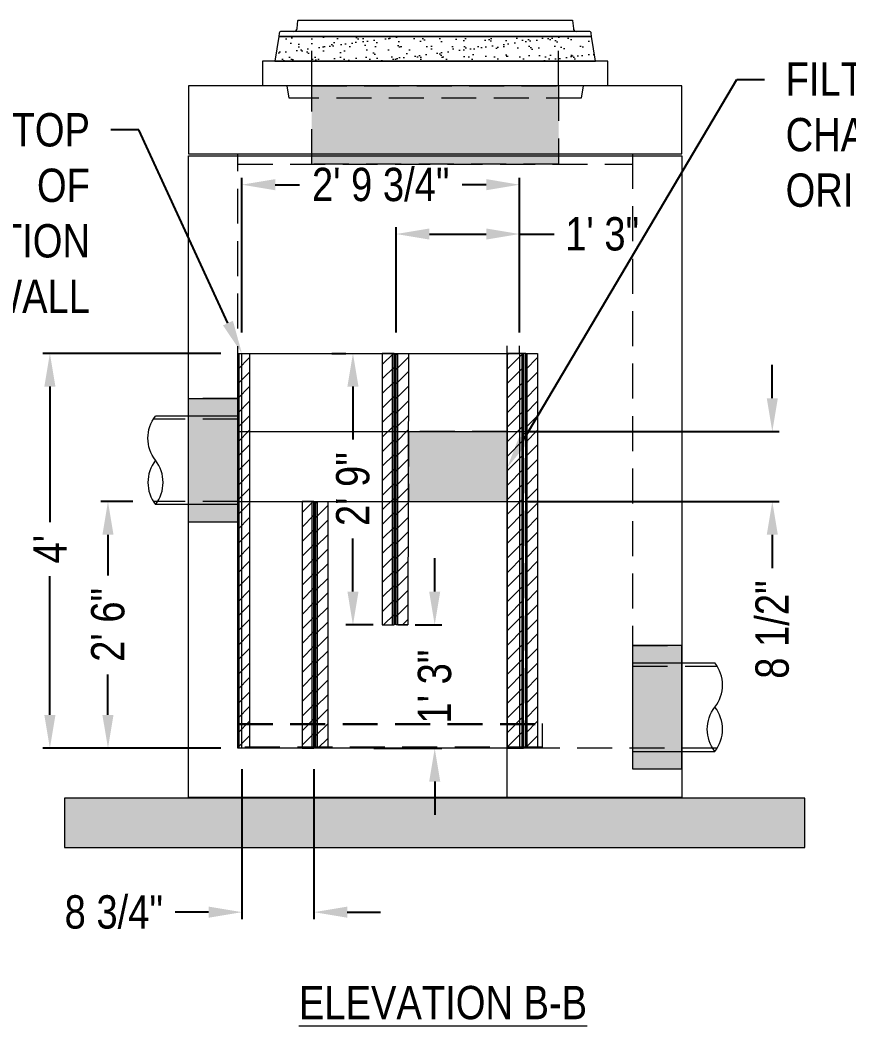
# Model space of a CAD drawing. Extents: x -1 to 216, y -5 to 280.
# Drawn here: x 84.3 to 143.5, y 68.5 to 140.4 of the extents above; entities that cross this region are included whole.
import ezdxf
from ezdxf import colors
from ezdxf.entities.mleader import LeaderData, LeaderLine
from ezdxf.math import Vec2, Vec3

# ---------------------------------------------------------------- set-up
doc = ezdxf.new("R2010")
doc.units = 0
doc.header["$LTSCALE"] = 10
doc.header["$MEASUREMENT"] = 0
doc.header["$PDMODE"] = 35
doc.linetypes.add('DASHED2', pattern=[0.375, 0.25, -0.125])
doc.linetypes.add('HIDDEN', pattern=[0.375, 0.25, -0.125])
doc.layers.get('Defpoints').update_dxf_attribs({"linetype": 'CONTINUOUS'})
for name, color, linetype, lineweight in [('CADdetails-1-ANNO', 41, 'CONTINUOUS', 5), ('CADdetails-2-HATCH', 8, 'CONTINUOUS', 5), ('CADdetails-3-FINE', 11, 'CONTINUOUS', 5), ('CADdetails-3-HIDDEN', 11, 'HIDDEN', 5), ('CADdetails-4-LIGHT', 3, 'CONTINUOUS', 13), ('CADdetails-5-MEDIUM', 4, 'CONTINUOUS', 18)]:
    doc.layers.add(name, color=color, linetype=linetype, lineweight=lineweight)
doc.styles.add('CADdetails-DIMENSIONS', font='ARIALN.TTF', dxfattribs={"height": 2.38})
doc.styles.add('CADdetails-NOTES', font='ARIALN.TTF', dxfattribs={"height": 2.38})
doc.dimstyles.new('CADdetails-DIM', dxfattribs={"dimtxt": 2.38, "dimasz": 2.38, "dimexe": 0.5, "dimexo": 1.5, "dimgap": 1, "dimtad": 0, "dimzin": 0, "dimdsep": 46, "dimtxsty": 'CADdetails-DIMENSIONS', "dimcen": 1, "dimclrd": 256, "dimclre": 256, "dimclrt": 256, "dimadec": 0, "dimazin": 0, "dimtfac": 1, "dimtofl": 0, "dimtmove": 0, "dimatfit": 3, "dimfxl": 1, "dimtolj": 1, "dimtzin": 0, "dimarcsym": 0})

# ---------------------------------------------------------------- blocks, each defined once
blk = doc.blocks.new('*D11')
at = {"layer": 'CADdetails-1-ANNO', "lineweight": -2, "transparency": 16777216}
for p, q in [((100.15, 86.872), (100.15, 76.159)), ((105.297, 86.872), (105.297, 76.159)), ((97.77, 76.659), (95.39, 76.659)), ((107.677, 76.659), (110.057, 76.659))]:
    blk.add_line(p, q, dxfattribs=at)
at = {"layer": 'CADdetails-1-ANNO', "transparency": 16777216}
for points in [[(97.77, 77.055), (97.77, 76.262), (100.15, 76.659)], [(107.677, 77.055), (107.677, 76.262), (105.297, 76.659)]]:
    blk.add_solid(points, dxfattribs=at)
at = {"layer": 'Defpoints', "color": 0, "transparency": 16777216}
for p in [(100.15, 88.372), (105.297, 88.372), (105.297, 76.659)]:
    blk.add_point(p, dxfattribs=at)
at = {"layer": 'CADdetails-1-ANNO', "transparency": 16777216, "insert": (90.993, 76.659), "char_height": 2.38, "attachment_point": 5, "style": 'CADdetails-DIMENSIONS'}
blk.add_mtext('\\A1;8 3/4"', dxfattribs=at)
blk = doc.blocks.new('*D13')
at = {"layer": 'CADdetails-1-ANNO', "lineweight": -2, "transparency": 16777216}
for p, q in [((100.15, 118.102), (100.15, 129.159)), ((120, 118.102), (120, 129.159)), ((102.53, 128.659), (104.262, 128.659)), ((117.62, 128.659), (115.888, 128.659))]:
    blk.add_line(p, q, dxfattribs=at)
at = {"layer": 'CADdetails-1-ANNO', "transparency": 16777216}
for points in [[(102.53, 129.056), (102.53, 128.262), (100.15, 128.659)], [(117.62, 129.056), (117.62, 128.262), (120, 128.659)]]:
    blk.add_solid(points, dxfattribs=at)
at = {"layer": 'Defpoints', "color": 0, "transparency": 16777216}
for p in [(100.15, 128.659), (100.15, 116.602), (120, 116.602)]:
    blk.add_point(p, dxfattribs=at)
at = {"layer": 'CADdetails-1-ANNO', "transparency": 16777216, "insert": (110.075, 128.659), "char_height": 2.38, "attachment_point": 5, "style": 'CADdetails-DIMENSIONS'}
blk.add_mtext('\\A1;2\' 9 3/4"', dxfattribs=at)
blk = doc.blocks.new('*D14')
at = {"layer": 'CADdetails-1-ANNO', "lineweight": -2, "transparency": 16777216}
for p, q in [((138.071, 113.395), (138.071, 115.775)), ((120.618, 111.015), (138.571, 111.015)), ((120.618, 106.016), (138.571, 106.016)), ((138.071, 103.636), (138.071, 101.256))]:
    blk.add_line(p, q, dxfattribs=at)
at = {"layer": 'CADdetails-1-ANNO', "transparency": 16777216}
for points in [[(137.674, 113.395), (138.468, 113.395), (138.071, 111.015)], [(137.674, 103.636), (138.468, 103.636), (138.071, 106.016)]]:
    blk.add_solid(points, dxfattribs=at)
at = {"layer": 'Defpoints', "color": 0, "transparency": 16777216}
for p in [(119.118, 111.015), (138.071, 111.015), (119.118, 106.016)]:
    blk.add_point(p, dxfattribs=at)
at = {"layer": 'CADdetails-1-ANNO', "transparency": 16777216, "insert": (138.071, 96.858), "char_height": 2.38, "attachment_point": 5, "rotation": 90, "style": 'CADdetails-DIMENSIONS'}
blk.add_mtext('\\A1;8 1/2"', dxfattribs=at)
blk = doc.blocks.new('*D15')
at = {"layer": 'CADdetails-1-ANNO', "lineweight": -2, "transparency": 16777216}
for p, q in [((98.65, 116.602), (85.925, 116.602)), ((86.425, 114.222), (86.425, 104.542)), ((86.425, 90.752), (86.425, 100.668)), ((98.65, 88.372), (85.925, 88.372))]:
    blk.add_line(p, q, dxfattribs=at)
at = {"layer": 'CADdetails-1-ANNO', "transparency": 16777216}
for points in [[(86.028, 114.222), (86.821, 114.222), (86.425, 116.602)], [(86.028, 90.752), (86.821, 90.752), (86.425, 88.372)]]:
    blk.add_solid(points, dxfattribs=at)
at = {"layer": 'Defpoints', "color": 0, "transparency": 16777216}
for p in [(100.15, 116.602), (86.425, 88.372), (100.15, 88.372)]:
    blk.add_point(p, dxfattribs=at)
at = {"layer": 'CADdetails-1-ANNO', "transparency": 16777216, "insert": (86.425, 102.605), "char_height": 2.38, "attachment_point": 5, "rotation": 90, "style": 'CADdetails-DIMENSIONS'}
blk.add_mtext("\\A1;4' ", dxfattribs=at)
blk = doc.blocks.new('*D16')
at = {"layer": 'CADdetails-1-ANNO', "lineweight": -2, "transparency": 16777216}
for p, q in [((113.935, 99.574), (113.935, 101.954)), ((112.531, 97.194), (114.435, 97.194)), ((109.59, 88.372), (114.435, 88.372)), ((113.935, 85.992), (113.935, 83.612))]:
    blk.add_line(p, q, dxfattribs=at)
at = {"layer": 'CADdetails-1-ANNO', "transparency": 16777216}
for points in [[(113.539, 99.574), (114.332, 99.574), (113.935, 97.194)], [(113.539, 85.992), (114.332, 85.992), (113.935, 88.372)]]:
    blk.add_solid(points, dxfattribs=at)
at = {"layer": 'Defpoints', "color": 0, "transparency": 16777216}
for p in [(111.031, 97.194), (108.09, 88.372), (113.935, 88.372)]:
    blk.add_point(p, dxfattribs=at)
at = {"layer": 'CADdetails-1-ANNO', "transparency": 16777216, "insert": (113.935, 92.783), "char_height": 2.38, "attachment_point": 5, "rotation": 90, "style": 'CADdetails-DIMENSIONS'}
blk.add_mtext('\\A1;1\' 3"', dxfattribs=at)
blk = doc.blocks.new('*D30')
at = {"layer": 'CADdetails-1-ANNO', "lineweight": -2, "transparency": 16777216}
for p, q in [((111.178, 118.102), (111.178, 125.63)), ((113.558, 125.13), (117.62, 125.13)), ((120, 118.102), (120, 125.63)), ((120, 125.13), (122.476, 125.13))]:
    blk.add_line(p, q, dxfattribs=at)
at = {"layer": 'CADdetails-1-ANNO', "transparency": 16777216}
for points in [[(113.558, 125.527), (113.558, 124.734), (111.178, 125.13)], [(117.62, 125.527), (117.62, 124.734), (120, 125.13)]]:
    blk.add_solid(points, dxfattribs=at)
at = {"layer": 'Defpoints', "color": 0, "transparency": 16777216}
for p in [(120, 125.13), (111.178, 116.602), (120, 116.602)]:
    blk.add_point(p, dxfattribs=at)
at = {"layer": 'CADdetails-1-ANNO', "transparency": 16777216, "insert": (125.907, 125.13), "char_height": 2.38, "attachment_point": 5, "style": 'CADdetails-DIMENSIONS'}
blk.add_mtext('\\A1;1\' 3"', dxfattribs=at)
blk = doc.blocks.new('*D21')
at = {"layer": 'CADdetails-1-ANNO', "lineweight": -2, "transparency": 16777216}
for p, q in [((106.59, 116.602), (107.59, 116.602)), ((108.09, 114.222), (108.09, 110.437)), ((108.09, 99.574), (108.09, 103.36)), ((109.531, 97.194), (107.59, 97.194))]:
    blk.add_line(p, q, dxfattribs=at)
at = {"layer": 'CADdetails-1-ANNO', "transparency": 16777216}
for points in [[(107.694, 114.222), (108.487, 114.222), (108.09, 116.602)], [(107.694, 99.574), (108.487, 99.574), (108.09, 97.194)]]:
    blk.add_solid(points, dxfattribs=at)
at = {"layer": 'Defpoints', "color": 0, "transparency": 16777216}
for p in [(108.09, 116.602), (108.09, 116.602), (111.031, 97.194)]:
    blk.add_point(p, dxfattribs=at)
at = {"layer": 'CADdetails-1-ANNO', "transparency": 16777216, "insert": (108.09, 106.898), "char_height": 2.38, "attachment_point": 5, "rotation": 90, "style": 'CADdetails-DIMENSIONS'}
blk.add_mtext('\\A1;2\' 9"', dxfattribs=at)
blk = doc.blocks.new('*D4')
at = {"layer": 'CADdetails-1-ANNO', "lineweight": -2, "transparency": 16777216}
for p, q in [((92.348, 106.016), (90.076, 106.016)), ((90.576, 103.636), (90.576, 100.732)), ((90.576, 90.752), (90.576, 93.656)), ((98.356, 88.372), (90.076, 88.372))]:
    blk.add_line(p, q, dxfattribs=at)
at = {"layer": 'CADdetails-1-ANNO', "transparency": 16777216}
for points in [[(90.179, 103.636), (90.973, 103.636), (90.576, 106.016)], [(90.179, 90.752), (90.973, 90.752), (90.576, 88.372)]]:
    blk.add_solid(points, dxfattribs=at)
at = {"layer": 'Defpoints', "color": 0, "transparency": 16777216}
for p in [(93.848, 106.016), (90.576, 88.372), (99.856, 88.372)]:
    blk.add_point(p, dxfattribs=at)
at = {"layer": 'CADdetails-1-ANNO', "transparency": 16777216, "insert": (90.576, 97.194), "char_height": 2.38, "attachment_point": 5, "rotation": 90, "style": 'CADdetails-DIMENSIONS'}
blk.add_mtext('\\A1;2\' 6"', dxfattribs=at)

msp = doc.modelspace()

# ---------------------------------------------------------------- hatches: boundary and pattern name
at = {"layer": 'CADdetails-2-HATCH'}
h = msp.add_hatch(dxfattribs=at)
h.set_pattern_fill('AR-SAND', color=256, scale=0.58813)
h.set_pattern_definition([(37.5, (113.9715, 130.4235), (-0.03705, 1.133224), [0, -0.89396, 0, -0.99982, 0, -0.95571]), (7.5, (113.9715, 130.4235), (1.04086, 1.65979), [0, -0.482267, 0, -0.80574, 0, -0.30877]), (327.5, (113.2481, 130.4235), (1.83152, 0.00333), [0, -0.294065, 0, -1.058635, 0, -1.382106]), (317.5, (113.2481, 130.4235), (1.768, 0.51619), [0, -0.147033, 0, -0.693994, 0, -0.793976])])
h.paths.add_polyline_path([(102.503, 137.481), (125.44, 137.481), (125.146, 139.245), (102.797, 139.245)])
h = msp.add_hatch(color=256, dxfattribs=at)
h.dxf.hatch_style = 1
h.paths.add_polyline_path([(122.793, 130.129), (105.15, 130.129), (105.15, 135.717), (122.793, 135.717)])
h = msp.add_hatch(dxfattribs=at)
h.set_pattern_fill('ANSI31', color=256, scale=5.881304)
h.set_pattern_definition([(45, (288.6462, 67.1995), (-0.5198387, 0.5198387), [])])
h.paths.add_polyline_path([(100.702, 116.602), (100.702, 88.372), (99.856, 88.372), (99.856, 116.602)])
h = msp.add_hatch(dxfattribs=at)
h.set_pattern_fill('ANSI31', color=256, scale=5.881304)
h.set_pattern_definition([(45, (271.5904, 67.1995), (-0.5198387, 0.5198387), [])])
h.paths.add_polyline_path([(110.185, 116.602), (110.185, 97.194), (111.031, 97.194), (111.031, 116.602)])
h = msp.add_hatch(dxfattribs=at)
h.set_pattern_fill('ANSI31', color=256, scale=5.881304)
h.set_pattern_definition([(45, (299.9677, 67.1995), (-0.5198387, 0.5198387), [])])
h.paths.add_polyline_path([(112.06, 116.602), (112.023, 97.194), (111.178, 97.194), (111.178, 116.602)])
h = msp.add_hatch(dxfattribs=at)
h.set_pattern_fill('ANSI31', color=256, scale=5.881304)
h.set_pattern_definition([(45, (280.8535, 67.1995), (-0.5198387, 0.5198387), [])])
h.paths.add_polyline_path([(119.118, 116.602), (119.118, 88.372), (120.294, 88.372), (120.294, 116.602)])
h = msp.add_hatch(color=256, dxfattribs=at)
h.dxf.hatch_style = 1
h.paths.add_polyline_path([(120.441, 116.602), (120.294, 116.602), (120.294, 110.868), (120.441, 110.868)])
h = msp.add_hatch(dxfattribs=at)
h.set_pattern_fill('ANSI31', color=256, scale=5.881304)
h.set_pattern_definition([(45, (309.2308, 67.1995), (-0.5198387, 0.5198387), [])])
h.paths.add_polyline_path([(121.286, 116.602), (121.286, 88.372), (120.441, 88.372), (120.441, 116.602)])
h = msp.add_hatch(color=256, dxfattribs=at)
h.dxf.hatch_style = 1
h.paths.add_polyline_path([(99.856, 104.546), (96.328, 104.546), (96.328, 113.368), (99.856, 113.368)])
h = msp.add_hatch(color=256, dxfattribs=at)
h.dxf.hatch_style = 1
h.paths.add_polyline_path([(119.118, 111.015), (112.06, 111.015), (112.06, 106.016), (119.118, 106.016)])
h = msp.add_hatch(dxfattribs=at)
h.set_pattern_fill('ANSI31', color=256, scale=5.881304)
h.set_pattern_definition([(45, (265.85616, 56.6131), (-0.5198387, 0.5198387), [])])
h.paths.add_polyline_path([(104.451, 106.016), (104.451, 88.372), (105.297, 88.372), (105.297, 106.016)])
h = msp.add_hatch(dxfattribs=at)
h.set_pattern_fill('ANSI31', color=256, scale=5.881304)
h.set_pattern_definition([(45, (294.23345, 56.6131), (-0.5198387, 0.5198387), [])])
h.paths.add_polyline_path([(106.289, 106.016), (106.289, 88.372), (105.444, 88.372), (105.444, 106.016)])
h = msp.add_hatch(color=256, dxfattribs=at)
h.dxf.hatch_style = 1
h.paths.add_polyline_path([(128.087, 86.902), (131.615, 86.902), (131.615, 95.724), (128.087, 95.724)])
h = msp.add_hatch(dxfattribs=at)
h.set_pattern_fill('GRAVEL', color=256, scale=3.528782)
h.set_pattern_definition([(228.01279, (300.70798, 93.036), (-28.23025696, -31.75903908), [0.47475, -47.00016]), (184.96974, (300.39039, 92.68312), (42.34538544, 3.52878212), [0.814683, -80.65358]), (132.51045, (299.57877, 92.61255), (35.2878212, -38.81660332), [0.574443, -56.869968]), (267.27369, (298.20254, 91.73035), (3.52878212, 70.5756424), [0.741884, -73.44651]), (292.83365, (298.16725, 90.9893), (-17.6439106, 42.34538544), [0.727476, -72.02023]), (357.27369, (298.44956, 90.31884), (-70.5756424, 3.52878212), [0.741884, -73.44651]), (37.69424, (299.1906, 90.28355), (-45.87416756, -35.2878212), [0.981104, -97.129193]), (72.25533, (299.96693, 90.88344), (24.70147484, 77.63320664), [0.926263, -91.700067]), (121.42957, (300.24924, 91.76564), (-28.23025696, 45.87416756), [0.744397, -73.695344]), (175.23636, (299.86107, 92.40082), (38.81660332, -3.5287821), [0.849844, -41.64232]), (222.39744, (299.01416, 92.4714), (-42.34538544, -38.81660332), [1.099032, -108.804262]), (138.81407, (301.69604, 91.69506), (-24.70147484, 21.1726927), [0.375113, -37.136355]), (171.46923, (301.41373, 91.94208), (45.87416756, -7.05756424), [0.71365, -70.65155]), (225, (300.708, 92.048), (-4e-16, -3.528782), [0.499044, -4.49141]), (203.1986, (300.46096, 92.4714), (17.6439106, 7.0575642), [0.268745, -26.60566]), (291.8014, (300.21395, 92.3655), (-3.5287821, 10.5863464), [0.38006, -18.623013]), (30.96376, (300.3551, 92.01265), (10.5863464, 7.0575642), [0.617286, -19.95887]), (161.56505, (300.8844, 92.3302), (7.057564, -3.528782), [0.44636, -10.71263]), (16.38954, (298.16725, 92.36553), (35.2878212, 10.58634636), [0.6253, -61.90488]), (70.34618, (298.76715, 92.54197), (-14.11512848, -38.81660332), [0.52459, -51.934525]), (293.1986, (300.8844, 93.036), (-7.0575642, 17.6439106), [0.537486, -26.33692]), (343.61046, (301.09614, 92.54197), (-35.2878212, 10.58634636), [0.6253, -61.90488]), (339.44395, (298.16725, 90.1777), (-17.6439106, 7.0575642), [0.603, -29.54693]), (294.77514, (298.73186, 89.96596), (-17.6439106, 38.81660332), [0.505244, -50.019227]), (66.8014, (300.9197, 89.5072), (7.0575642, 17.6439106), [0.537486, -26.33692]), (17.35402, (301.13143, 90.00125), (-45.87416756, -14.11512848), [0.591533, -58.561634]), (69.44395, (299.1906, 89.5072), (-7.0575642, -17.6439106), [0.3015, -29.84843]), (101.30993, (300.708, 89.5072), (-3.5287821, 14.1151285), [0.17993, -17.813396]), (165.96376, (300.6727, 89.68366), (10.5863464, -3.528782), [0.727476, -13.822065]), (186.00901, (299.96693, 89.8601), (35.2878212, 3.52878212), [0.674174, -66.743114]), (303.69007, (300.3551, 91.6951), (-3.528782, 7.0575642), [0.50893, -12.214277]), (353.15723, (300.6374, 91.27161), (59.98929604, -7.05756424), [0.888526, -87.963937]), (60.9454, (301.5196, 91.16575), (-14.1151285, -24.70147484), [0.36331, -35.967726]), (90, (301.696, 91.4833), (-3.52878, 3.52878), [0.211727, -3.317055]), (120.25644, (299.89636, 89.96596), (14.11512848, -24.70147484), [0.490233, -48.533175]), (48.01279, (299.64934, 90.38941), (28.23025696, 31.75903908), [0.949496, -46.52541]), (0, (300.2845, 91.095), (3.52878, 3.52878), [0.917483, -2.6113]), (325.30485, (301.202, 91.09517), (35.2878212, -24.70147484), [0.55795, -55.236994]), (254.0546, (301.66075, 90.7776), (-3.5287821, -14.1151285), [0.5138, -25.176124]), (207.645975, (301.5196, 90.28355), (-67.04686028, -35.2878212), [0.83655, -82.81866]), (175.42608, (300.77855, 89.89538), (-45.87416756, 3.52878212), [0.885015, -87.61639])])
h.paths.add_polyline_path([(87.47, 81.273), (140.401, 81.273), (140.401, 84.802), (87.47, 84.802)])

# ---------------------------------------------------------------- linework, layer by layer
for p, q in [((99.967, 88.372), (99.967, 116.602)), ((110.921, 97.194), (110.921, 116.602)), ((111.288, 97.194), (111.288, 116.602)), ((120.184, 88.372), (120.184, 116.602)), ((120.551, 88.372), (120.551, 116.602)), ((105.186, 88.372), (105.186, 106.016)), ((105.554, 88.372), (105.554, 106.016))]:
    msp.add_line(p, q, dxfattribs=at)
for points in [[(102.503, 137.481), (125.44, 137.481), (125.146, 139.245), (102.797, 139.245)], [(100.702, 116.602), (100.702, 88.372), (99.856, 88.372), (99.856, 116.602)], [(110.185, 116.602), (110.185, 97.194), (111.031, 97.194), (111.031, 116.602)], [(112.06, 116.602), (112.023, 97.194), (111.178, 97.194), (111.178, 116.602)], [(119.118, 116.602), (119.118, 88.372), (120.294, 88.372), (120.294, 116.602)], [(121.286, 116.602), (121.286, 88.372), (120.441, 88.372), (120.441, 116.602)], [(104.451, 106.016), (104.451, 88.372), (105.297, 88.372), (105.297, 106.016)], [(106.289, 106.016), (106.289, 88.372), (105.444, 88.372), (105.444, 106.016)]]:
    msp.add_lwpolyline(points, close=True, dxfattribs=at)
at = {"layer": 'CADdetails-2-HATCH', "linetype": 'DASHED2'}
msp.add_lwpolyline([(99.856, 90.137), (121.617, 90.137), (121.617, 88.372), (99.856, 88.372)], close=True, dxfattribs=at)
for points in [[(99.856, 90.063), (121.617, 90.063)], [(121.617, 88.446), (99.856, 88.446)]]:
    msp.add_lwpolyline(points, dxfattribs=at)
at = {"layer": 'CADdetails-3-FINE', "const_width": 0.147}
for points in [[(111.104, 116.602), (111.104, 97.194)], [(105.37, 106.016), (105.37, 88.372)]]:
    msp.add_lwpolyline(points, dxfattribs=at)
at = {"layer": 'CADdetails-3-HIDDEN'}
for p, q in [((105.15, 135.717), (105.15, 139.245)), ((122.793, 135.717), (122.793, 139.245)), ((128.087, 130.865), (128.087, 88.372)), ((99.856, 113.368), (96.328, 113.368)), ((99.856, 111.897), (93.821, 111.897)), ((119.118, 111.015), (112.06, 111.015)), ((112.06, 111.015), (112.06, 106.016)), ((119.118, 106.016), (119.118, 111.015)), ((120.294, 110.868), (120.441, 110.868)), ((99.856, 106.016), (93.821, 106.016)), ((112.06, 106.016), (119.118, 106.016)), ((99.856, 104.546), (96.328, 104.546)), ((128.087, 95.724), (131.615, 95.724)), ((128.087, 94.253), (134.122, 94.253)), ((128.087, 86.902), (131.615, 86.902))]:
    msp.add_line(p, q, dxfattribs=at)
for points in [[(124.558, 135.717), (124.411, 134.834), (103.532, 134.834), (103.385, 135.717)], [(134.122, 88.372), (99.856, 88.372), (99.856, 130.865)], [(99.856, 130.129), (128.087, 130.129)], [(120.441, 88.372), (120.441, 116.602), (120.294, 116.602), (120.294, 88.372)]]:
    msp.add_lwpolyline(points, dxfattribs=at)
msp.add_lwpolyline([(122.793, 130.129), (105.15, 130.129), (105.15, 135.717), (122.793, 135.717)], close=True, dxfattribs=at)
at = {"layer": 'CADdetails-4-LIGHT'}
for p, q in [((120.441, 116.602), (120.294, 116.602)), ((120.294, 116.602), (120.294, 110.868)), ((120.441, 110.868), (120.441, 116.602)), ((99.856, 112.118), (93.975, 112.118)), ((112.06, 106.016), (112.06, 111.015)), ((120.294, 110.868), (120.441, 110.868)), ((99.856, 105.796), (93.975, 105.796)), ((128.087, 94.474), (133.968, 94.474)), ((128.087, 88.152), (133.968, 88.152))]:
    msp.add_line(p, q, dxfattribs=at)
for points in [[(119.118, 84.843), (119.118, 117.146)], [(120, 116.602), (120, 117.146)], [(99.856, 111.015), (131.615, 111.015)], [(99.856, 106.016), (131.615, 106.016)], [(111.288, 97.194), (112.023, 97.194)]]:
    msp.add_lwpolyline(points, dxfattribs=at)
for points in [[(99.856, 104.546), (96.328, 104.546), (96.328, 113.368), (99.856, 113.368)], [(128.087, 86.902), (131.615, 86.902), (131.615, 95.724), (128.087, 95.724)], [(87.47, 81.273), (140.401, 81.273), (140.401, 84.802), (87.47, 84.802)]]:
    msp.add_lwpolyline(points, close=True, dxfattribs=at)
for points in [[(93.975, 105.796, 0.342857), (93.975, 108.957, -0.342857), (93.975, 112.118)], [(133.968, 88.152, -0.342857), (133.968, 91.313, 0.342857), (133.968, 94.474)]]:
    msp.add_lwpolyline(points, format="xyb", dxfattribs=at)
for centre, start, end in [((96.009, 107.376), 142.15071, 217.84929), ((131.934, 89.732), 322.15071, 37.84929)]:
    msp.add_arc(centre, 2.576, start, end, dxfattribs=at)
at = {"layer": 'CADdetails-5-MEDIUM'}
msp.add_lwpolyline([(103.875, 139.613, 0.404026), (104.095, 139.826), (104.156, 140.386, -0.404026), (104.193, 140.422), (123.75, 140.422, -0.404026), (123.787, 140.386), (123.848, 139.826, 0.404026), (124.068, 139.613)], format="xyb", dxfattribs=at)
msp.add_lwpolyline([(102.817, 139.479), (102.797, 139.245), (125.146, 139.245), (125.126, 139.479, 0.388879), (124.979, 139.613), (102.964, 139.613, 0.388879)], format="xyb", close=True, dxfattribs=at)
msp.add_lwpolyline([(126.322, 135.717), (126.322, 137.481), (101.621, 137.481), (101.621, 135.717)], dxfattribs=at)
for points in [[(96.328, 130.865), (131.615, 130.865), (131.615, 135.717), (96.328, 135.717)], [(96.328, 130.718), (131.615, 130.718), (131.615, 84.843), (96.328, 84.843)], [(120, 88.372), (100.15, 88.372), (100.15, 116.602), (120, 116.602)]]:
    msp.add_lwpolyline(points, close=True, dxfattribs=at)

# ---------------------------------------------------------------- texts
at = {"layer": 'CADdetails-1-ANNO', "insert": (114.53, 71.386), "char_height": 2.38, "attachment_point": 2, "style": 'CADdetails-NOTES'}
msp.add_mtext_dynamic_manual_height_columns('{\\LELEVATION B-B}', width=65.0706, gutter_width=17.002, heights=[0], dxfattribs=at)

# ---------------------------------------------------------------- dimensions: what is measured, and where the dimension line sits
at = {"layer": 'CADdetails-1-ANNO'}
dim = msp.add_linear_dim(base=(100.15, 128.659), p1=(120, 116.602), p2=(100.15, 116.602), text='2\' 9 3/4"', dimstyle='CADdetails-DIM', dxfattribs=at)
dim.commit()
dim.dimension.update_dxf_attribs({"geometry": '*D13', "text_midpoint": (110.075, 128.659)})
for base, p1, p2, text, picture, middle in [((120, 125.13), (111.178, 116.602), (120, 116.602), '1\' 3"', '*D30', (125.907, 125.13)), ((105.297, 76.659), (100.15, 88.372), (105.297, 88.372), '8 3/4"', '*D11', (90.993, 76.659))]:
    dim = msp.add_linear_dim(base=base, p1=p1, p2=p2, text=text, dimstyle='CADdetails-DIM', dxfattribs=at)
    dim.commit()
    dim.dimension.update_dxf_attribs({"geometry": picture, "text_midpoint": middle, "dimtype": 160})
for base, p1, p2, angle, text, picture, middle in [((86.425, 88.372), (100.15, 116.602), (100.15, 88.372), 90, "4' ", '*D15', (86.425, 102.605)), ((108.09, 116.602), (111.031, 97.194), (108.09, 116.602), 270, '2\' 9"', '*D21', (108.09, 106.898)), ((138.071, 111.015), (119.118, 106.016), (119.118, 111.015), 90, '8 1/2"', '*D14', (138.071, 96.858)), ((90.576, 88.372), (93.848, 106.016), (99.856, 88.372), 90, '2\' 6"', '*D4', (90.576, 97.194)), ((113.935, 88.372), (111.031, 97.194), (108.09, 88.372), 90, '1\' 3"', '*D16', (113.935, 92.783))]:
    dim = msp.add_linear_dim(base=base, p1=p1, p2=p2, angle=angle, text=text, dimstyle='CADdetails-DIM', dxfattribs=at)
    dim.commit()
    dim.dimension.update_dxf_attribs({"geometry": picture, "text_midpoint": middle, "dimtype": 160})

# ---------------------------------------------------------------- leaders
ml = msp.add_multileader_mtext('Standard', dxfattribs=at)
ml.set_content('FILTER CHAMBER\\PORIFICE', color=256, style='CADdetails-DIMENSIONS')
ml.set_leader_properties()
ml.build(insert=Vec2(0, 0))
ml.multileader.update_dxf_attribs({"dogleg_length": 2, "arrow_head_size": 2.38})
ctx = ml.context
ctx.base_point, ctx.char_height, ctx.arrow_head_size, ctx.landing_gap_size, ctx.plane_origin = Vec3(137.524, 136.184), 2.38, 2.38, 1.5, Vec3(161.875, 143.249)
notes = []
notes.append((ctx, [(1, (1, 1, 0), (135.524, 136.184), (1, 0), 2, [(0, [(119.118, 108.442)], 0, [])])]))
ctx.mtext.insert, ctx.mtext.width, ctx.mtext.flow_direction = Vec3(139.024, 137.394), 15.74491, 5
ml = msp.add_multileader_mtext('Standard', dxfattribs=at)
ml.set_content('TOP OF PARTITION\\PWALL', color=256, style='CADdetails-DIMENSIONS')
ml.set_leader_properties()
ml.build(insert=Vec2(0, 0))
ml.multileader.update_dxf_attribs({"dogleg_length": 2, "arrow_head_size": 2.38})
ctx = ml.context
ctx.base_point, ctx.char_height, ctx.arrow_head_size, ctx.landing_gap_size, ctx.plane_origin = Vec3(73.683, 132.583), 2.38, 2.38, 1.5, Vec3(17.983, 148.132)
ctx.text_align_type = 2
notes.append((ctx, [(0, (1, 1, 0), (92.788, 132.583), (-1, 0), 2, [(0, [(100.15, 116.602)], 0, [])])]))
ctx.mtext.insert, ctx.mtext.width, ctx.mtext.alignment, ctx.mtext.flow_direction = Vec3(89.288, 133.773), 0.40933, 3, 5
for ctx, leaders in notes:
    for number, flags, end, landing, length, lines in leaders:
        leader = LeaderData()
        leader.index, (leader.has_last_leader_line, leader.has_dogleg_vector, leader.attachment_direction) = number, flags
        leader.last_leader_point, leader.dogleg_vector, leader.dogleg_length = Vec3(end), Vec3(landing), length
        for number, points, colour, breaks in lines:
            line = LeaderLine()
            line.index, line.vertices, line.color, line.breaks = number, Vec3.list(points), colors.encode_raw_color(colour), breaks
            leader.lines.append(line)
        ctx.leaders.append(leader)

doc.saveas('drawing.dxf')
